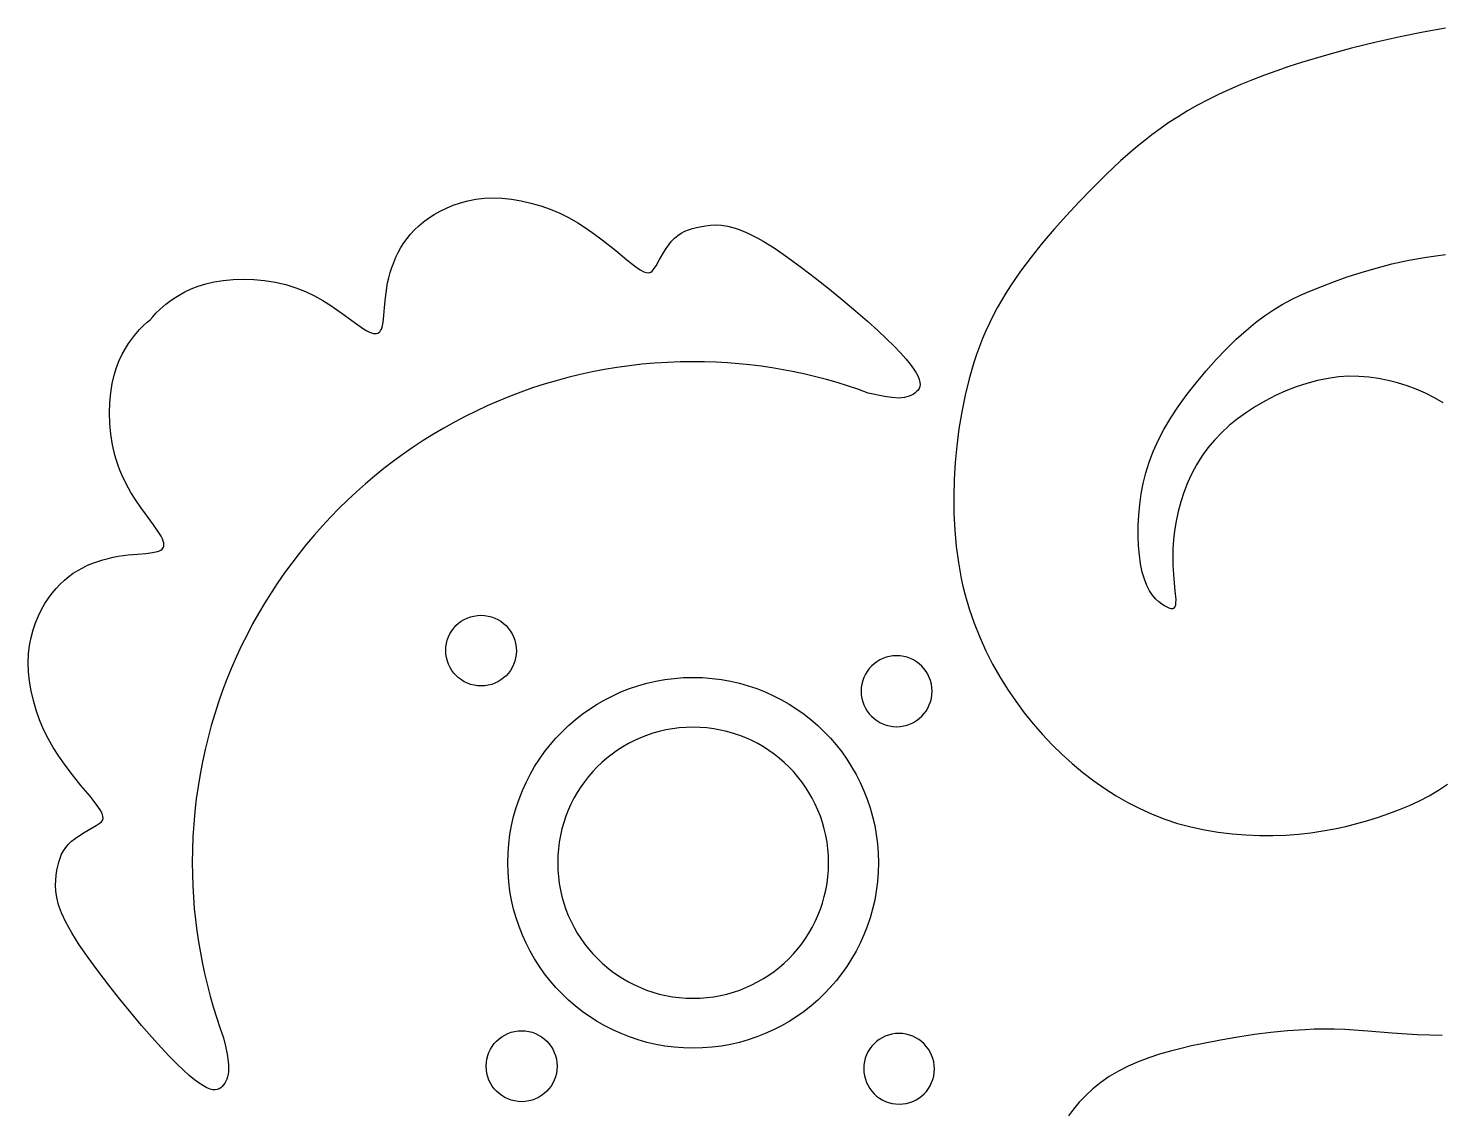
# Model space of a CAD drawing. Extents: x 108 to 308, y 1070 to 1270.
# Drawn here: x 114.2 to 167.3, y 1229.4 to 1270.1 of the extents above; entities that cross this region are included whole.
import ezdxf

# ---------------------------------------------------------------- set-up
doc = ezdxf.new("R2010")
doc.units = 0
doc.layers.add('IMPORT_-_CORNER_DESIGN_1', color=18, linetype='CONTINUOUS')

msp = doc.modelspace()

# ---------------------------------------------------------------- linework, layer by layer
at = {"layer": 'IMPORT_-_CORNER_DESIGN_1'}
for points in [[(167.421, 1270.142), (166.583, 1269.993), (165.715, 1269.818), (164.814, 1269.618), (163.887, 1269.391), (162.949, 1269.137), (162.01, 1268.856), (161.545, 1268.705), (161.084, 1268.548), (160.629, 1268.384), (160.182, 1268.212), (159.744, 1268.034), (159.316, 1267.849), (158.901, 1267.657), (158.5, 1267.457), (158.114, 1267.253), (157.743, 1267.042), (157.386, 1266.824), (157.043, 1266.601), (156.712, 1266.372), (156.393, 1266.138), (156.086, 1265.9), (155.788, 1265.658), (155.5, 1265.412), (155.22, 1265.163), (154.683, 1264.658), (154.171, 1264.146), (153.676, 1263.632), (153.196, 1263.117), (152.733, 1262.6), (152.288, 1262.08), (151.865, 1261.555), (151.466, 1261.023), (151.094, 1260.482), (150.919, 1260.208), (150.752, 1259.932), (150.593, 1259.652), (150.443, 1259.369), (150.301, 1259.083), (150.168, 1258.793), (150.044, 1258.499), (149.928, 1258.203), (149.819, 1257.904), (149.719, 1257.602), (149.54, 1256.992), (149.389, 1256.373), (149.264, 1255.747), (149.162, 1255.116), (149.082, 1254.482), (149.022, 1253.845), (148.983, 1253.208), (148.967, 1252.573), (148.974, 1251.941), (149.004, 1251.316), (149.06, 1250.7), (149.141, 1250.094), (149.248, 1249.501), (149.312, 1249.211), (149.383, 1248.925), (149.544, 1248.365), (149.731, 1247.821), (149.941, 1247.293), (150.172, 1246.782), (150.425, 1246.286), (150.696, 1245.806), (150.984, 1245.342), (151.289, 1244.894), (151.609, 1244.461), (151.943, 1244.045), (152.292, 1243.646), (152.654, 1243.264), (153.029, 1242.899), (153.415, 1242.552), (153.811, 1242.223), (154.218, 1241.912), (154.634, 1241.62), (155.062, 1241.347), (155.5, 1241.095), (155.949, 1240.864), (156.41, 1240.656), (156.882, 1240.471), (157.367, 1240.31), (157.868, 1240.178), (158.378, 1240.071), (158.894, 1239.987), (159.412, 1239.924), (159.928, 1239.883), (160.439, 1239.861), (160.942, 1239.858), (161.433, 1239.873), (161.908, 1239.909), (162.368, 1239.96), (162.815, 1240.026), (163.25, 1240.106), (163.675, 1240.199), (164.091, 1240.305), (164.5, 1240.422), (164.904, 1240.549), (165.299, 1240.683), (165.688, 1240.829), (166.069, 1240.987), (166.442, 1241.161), (166.806, 1241.351), (167.158, 1241.559), (167.498, 1241.787)], [(167.337, 1256.09), (167.006, 1256.28), (166.668, 1256.449), (166.324, 1256.598), (165.976, 1256.728), (165.623, 1256.84), (165.266, 1256.933), (164.904, 1257.005), (164.537, 1257.055), (164.165, 1257.082), (163.787, 1257.084), (163.403, 1257.06), (163.013, 1257.008), (162.617, 1256.928), (162.218, 1256.821), (161.819, 1256.69), (161.425, 1256.536), (161.037, 1256.362), (160.659, 1256.168), (160.294, 1255.956), (159.946, 1255.73), (159.616, 1255.489), (159.306, 1255.236), (159.017, 1254.969), (158.749, 1254.69), (158.503, 1254.396), (158.278, 1254.089), (158.076, 1253.768), (157.897, 1253.432), (157.737, 1253.086), (157.6, 1252.731), (157.484, 1252.371), (157.388, 1252.008), (157.312, 1251.647), (157.254, 1251.292), (157.214, 1250.946), (157.191, 1250.615), (157.182, 1250.3), (157.186, 1250.004), (157.219, 1249.476), (157.263, 1249.041), (157.294, 1248.712), (157.293, 1248.59), (157.282, 1248.497), (157.26, 1248.43), (157.227, 1248.387), (157.182, 1248.366), (157.124, 1248.366), (157.055, 1248.385), (156.972, 1248.42), (156.876, 1248.47), (156.77, 1248.539), (156.657, 1248.627), (156.541, 1248.738), (156.426, 1248.876), (156.315, 1249.041), (156.212, 1249.239), (156.119, 1249.47), (156.041, 1249.741), (155.978, 1250.045), (155.93, 1250.376), (155.899, 1250.73), (155.884, 1251.101), (155.886, 1251.487), (155.905, 1251.88), (155.943, 1252.278), (155.999, 1252.672), (156.075, 1253.066), (156.174, 1253.461), (156.299, 1253.861), (156.452, 1254.265), (156.636, 1254.676), (156.854, 1255.094), (157.108, 1255.522), (157.399, 1255.963), (157.722, 1256.409), (158.07, 1256.853), (158.436, 1257.289), (158.812, 1257.709), (159.192, 1258.106), (159.569, 1258.475), (159.936, 1258.807), (160.286, 1259.099), (160.625, 1259.355), (160.959, 1259.581), (161.296, 1259.783), (161.641, 1259.967), (162.003, 1260.139), (162.389, 1260.305), (162.804, 1260.471), (163.251, 1260.641), (163.735, 1260.813), (164.255, 1260.982), (164.812, 1261.146), (165.407, 1261.299), (166.039, 1261.437), (166.71, 1261.558), (167.06, 1261.61), (167.42, 1261.656)], [(167.295, 1232.357), (166.831, 1232.364), (166.363, 1232.383), (165.424, 1232.446), (164.509, 1232.518), (163.646, 1232.574), (163.244, 1232.588), (162.862, 1232.591), (162.497, 1232.586), (162.148, 1232.572), (161.487, 1232.525), (160.86, 1232.46), (160.248, 1232.385), (159.628, 1232.295), (158.977, 1232.184), (158.271, 1232.044), (157.892, 1231.962), (157.499, 1231.869), (157.097, 1231.764), (156.691, 1231.647), (156.288, 1231.515), (155.891, 1231.366), (155.508, 1231.2), (155.142, 1231.015), (154.799, 1230.811), (154.48, 1230.589), (154.187, 1230.353), (153.918, 1230.107), (153.676, 1229.853), (153.461, 1229.596), (153.274, 1229.337)]]:
    msp.add_lwpolyline(points, dxfattribs=at)
for points in [[(118.812, 1259.202), (118.906, 1259.321), (119.022, 1259.451), (119.18, 1259.605), (119.4, 1259.795), (119.543, 1259.901), (119.707, 1260.016), (119.894, 1260.133), (120.105, 1260.25), (120.341, 1260.362), (120.603, 1260.465), (120.892, 1260.555), (121.208, 1260.627), (121.553, 1260.682), (121.922, 1260.716), (122.307, 1260.726), (122.703, 1260.713), (123.104, 1260.675), (123.504, 1260.612), (123.897, 1260.523), (124.088, 1260.469), (124.275, 1260.408), (124.635, 1260.266), (124.974, 1260.104), (125.29, 1259.927), (125.584, 1259.743), (126.098, 1259.382), (126.511, 1259.078), (126.817, 1258.866), (126.935, 1258.795), (127.034, 1258.745), (127.117, 1258.713), (127.188, 1258.695), (127.248, 1258.689), (127.301, 1258.693), (127.346, 1258.705), (127.387, 1258.726), (127.424, 1258.757), (127.457, 1258.799), (127.486, 1258.855), (127.512, 1258.924), (127.551, 1259.108), (127.577, 1259.361), (127.602, 1259.671), (127.635, 1260.023), (127.685, 1260.398), (127.72, 1260.59), (127.764, 1260.783), (127.816, 1260.976), (127.876, 1261.169), (127.946, 1261.36), (128.026, 1261.549), (128.115, 1261.735), (128.215, 1261.916), (128.326, 1262.09), (128.448, 1262.259), (128.583, 1262.423), (128.73, 1262.582), (128.891, 1262.735), (129.067, 1262.881), (129.257, 1263.021), (129.463, 1263.153), (129.686, 1263.279), (129.925, 1263.396), (130.179, 1263.502), (130.45, 1263.595), (130.735, 1263.671), (131.035, 1263.729), (131.35, 1263.765), (131.678, 1263.778), (132.02, 1263.766), (132.373, 1263.73), (132.734, 1263.67), (133.098, 1263.586), (133.463, 1263.48), (133.825, 1263.352), (134.181, 1263.201), (134.526, 1263.029), (134.863, 1262.839), (135.184, 1262.635), (135.489, 1262.423), (135.775, 1262.208), (136.282, 1261.799), (136.69, 1261.458), (136.986, 1261.224), (137.192, 1261.083), (137.334, 1261.009), (137.437, 1260.98), (137.523, 1260.969), (137.563, 1260.977), (137.602, 1260.996), (137.644, 1261.028), (137.688, 1261.077), (137.791, 1261.23), (137.922, 1261.461), (138.081, 1261.738), (138.171, 1261.881), (138.269, 1262.02), (138.374, 1262.151), (138.487, 1262.269), (138.608, 1262.37), (138.734, 1262.455), (138.867, 1262.526), (139.007, 1262.584), (139.156, 1262.632), (139.312, 1262.67), (139.652, 1262.727), (139.833, 1262.751), (140.029, 1262.762), (140.245, 1262.753), (140.487, 1262.718), (140.76, 1262.647), (140.909, 1262.597), (141.068, 1262.535), (141.237, 1262.461), (141.418, 1262.373), (141.61, 1262.271), (141.814, 1262.155), (142.259, 1261.875), (142.744, 1261.542), (143.254, 1261.169), (143.776, 1260.769), (144.298, 1260.355), (144.806, 1259.938), (145.285, 1259.532), (145.724, 1259.15), (146.11, 1258.805), (146.444, 1258.494), (146.729, 1258.215), (146.969, 1257.965), (147.168, 1257.742), (147.33, 1257.545), (147.457, 1257.371), (147.553, 1257.217), (147.626, 1257.082), (147.673, 1256.964), (147.698, 1256.862), (147.704, 1256.773), (147.691, 1256.696), (147.664, 1256.627), (147.624, 1256.566), (147.573, 1256.509), (147.516, 1256.46), (147.451, 1256.415), (147.378, 1256.374), (147.298, 1256.339), (147.21, 1256.31), (147.115, 1256.288), (147.011, 1256.275), (146.899, 1256.27), (146.642, 1256.286), (146.362, 1256.329), (145.754, 1256.458), (145.368, 1256.596), (144.979, 1256.726), (144.585, 1256.848), (144.188, 1256.962), (143.788, 1257.067), (143.384, 1257.163), (142.977, 1257.251), (142.567, 1257.33), (142.153, 1257.4), (141.737, 1257.461), (141.318, 1257.513), (140.896, 1257.556), (140.472, 1257.589), (140.045, 1257.613), (139.615, 1257.628), (139.184, 1257.633), (138.699, 1257.626), (138.217, 1257.608), (137.738, 1257.578), (137.263, 1257.536), (136.791, 1257.482), (136.323, 1257.416), (135.858, 1257.339), (135.397, 1257.251), (134.941, 1257.152), (134.488, 1257.042), (134.04, 1256.92), (133.596, 1256.788), (133.157, 1256.646), (132.723, 1256.493), (132.294, 1256.33), (131.869, 1256.157), (131.45, 1255.973), (131.037, 1255.78), (130.629, 1255.578), (130.226, 1255.365), (129.829, 1255.144), (129.439, 1254.913), (129.054, 1254.673), (128.676, 1254.424), (128.304, 1254.166), (127.939, 1253.899), (127.58, 1253.625), (127.228, 1253.341), (126.883, 1253.05), (126.546, 1252.75), (126.215, 1252.442), (125.892, 1252.127), (125.577, 1251.804), (125.269, 1251.474), (124.97, 1251.136), (124.678, 1250.791), (124.395, 1250.439), (124.12, 1250.08), (123.854, 1249.715), (123.596, 1249.343), (123.347, 1248.965), (123.107, 1248.58), (122.876, 1248.189), (122.654, 1247.793), (122.442, 1247.39), (122.239, 1246.982), (122.046, 1246.568), (121.863, 1246.149), (121.69, 1245.725), (121.527, 1245.296), (121.374, 1244.861), (121.232, 1244.422), (121.1, 1243.979), (120.978, 1243.53), (120.868, 1243.078), (120.769, 1242.621), (120.681, 1242.16), (120.604, 1241.696), (120.538, 1241.227), (120.484, 1240.755), (120.442, 1240.28), (120.412, 1239.801), (120.394, 1239.319), (120.387, 1238.834), (120.392, 1238.403), (120.407, 1237.973), (120.431, 1237.546), (120.464, 1237.122), (120.507, 1236.7), (120.559, 1236.281), (120.62, 1235.864), (120.69, 1235.451), (120.769, 1235.041), (120.857, 1234.634), (120.953, 1234.23), (121.058, 1233.829), (121.172, 1233.432), (121.294, 1233.039), (121.424, 1232.649), (121.562, 1232.263), (121.631, 1231.954), (121.691, 1231.656), (121.733, 1231.375), (121.745, 1231.243), (121.75, 1231.119), (121.745, 1231.006), (121.731, 1230.902), (121.709, 1230.807), (121.681, 1230.719), (121.645, 1230.639), (121.605, 1230.566), (121.51, 1230.444), (121.454, 1230.393), (121.393, 1230.353), (121.324, 1230.325), (121.246, 1230.313), (121.158, 1230.318), (121.055, 1230.343), (120.938, 1230.391), (120.803, 1230.464), (120.649, 1230.56), (120.475, 1230.686), (120.277, 1230.848), (120.055, 1231.047), (119.805, 1231.288), (119.526, 1231.573), (119.215, 1231.907), (118.87, 1232.294), (118.487, 1232.732), (118.081, 1233.211), (117.665, 1233.719), (117.25, 1234.24), (116.85, 1234.763), (116.477, 1235.274), (116.145, 1235.758), (115.864, 1236.204), (115.646, 1236.6), (115.484, 1236.95), (115.372, 1237.258), (115.301, 1237.531), (115.265, 1237.772), (115.254, 1237.989), (115.263, 1238.185), (115.283, 1238.365), (115.309, 1238.54), (115.34, 1238.706), (115.378, 1238.862), (115.426, 1239.01), (115.484, 1239.151), (115.555, 1239.284), (115.639, 1239.41), (115.74, 1239.53), (115.858, 1239.644), (115.989, 1239.749), (116.272, 1239.937), (116.549, 1240.096), (116.78, 1240.227), (116.933, 1240.331), (116.981, 1240.375), (117.014, 1240.416), (117.033, 1240.455), (117.04, 1240.495), (117.029, 1240.581), (117, 1240.685), (116.927, 1240.826), (116.785, 1241.032), (116.551, 1241.329), (116.211, 1241.736), (115.801, 1242.243), (115.587, 1242.529), (115.374, 1242.834), (115.17, 1243.156), (114.982, 1243.492), (114.809, 1243.838), (114.659, 1244.193), (114.53, 1244.555), (114.424, 1244.92), (114.341, 1245.285), (114.281, 1245.646), (114.245, 1245.999), (114.233, 1246.341), (114.245, 1246.669), (114.282, 1246.984), (114.34, 1247.284), (114.416, 1247.569), (114.508, 1247.839), (114.615, 1248.094), (114.732, 1248.333), (114.857, 1248.556), (114.989, 1248.762), (115.129, 1248.952), (115.276, 1249.128), (115.429, 1249.289), (115.587, 1249.436), (115.751, 1249.571), (115.92, 1249.693), (116.093, 1249.804), (116.275, 1249.903), (116.461, 1249.993), (116.65, 1250.072), (116.841, 1250.142), (117.034, 1250.203), (117.227, 1250.255), (117.42, 1250.299), (117.612, 1250.334), (117.987, 1250.384), (118.338, 1250.417), (118.648, 1250.442), (118.9, 1250.469), (119.086, 1250.508), (119.155, 1250.533), (119.21, 1250.562), (119.253, 1250.595), (119.284, 1250.632), (119.305, 1250.673), (119.317, 1250.718), (119.321, 1250.771), (119.315, 1250.831), (119.297, 1250.901), (119.265, 1250.984), (119.215, 1251.084), (119.144, 1251.202), (118.932, 1251.509), (118.628, 1251.92), (118.451, 1252.165), (118.267, 1252.434), (118.083, 1252.728), (117.906, 1253.045), (117.743, 1253.384), (117.669, 1253.561), (117.601, 1253.744), (117.54, 1253.931), (117.486, 1254.123), (117.398, 1254.515), (117.335, 1254.915), (117.297, 1255.316), (117.284, 1255.713), (117.295, 1256.098), (117.328, 1256.467), (117.383, 1256.812), (117.455, 1257.128), (117.545, 1257.417), (117.648, 1257.678), (117.76, 1257.914), (117.876, 1258.125), (117.994, 1258.312), (118.214, 1258.62), (118.403, 1258.84), (118.558, 1258.997), (118.69, 1259.112)], [(130.284, 1247.733), (130.378, 1247.819), (130.48, 1247.895), (130.59, 1247.96), (130.706, 1248.016), (130.828, 1248.06), (130.955, 1248.092), (131.086, 1248.112), (131.221, 1248.119), (131.358, 1248.112), (131.49, 1248.092), (131.618, 1248.059), (131.74, 1248.014), (131.856, 1247.959), (131.966, 1247.892), (132.068, 1247.816), (132.162, 1247.73), (132.248, 1247.635), (132.324, 1247.533), (132.391, 1247.423), (132.447, 1247.307), (132.491, 1247.184), (132.524, 1247.057), (132.544, 1246.924), (132.551, 1246.788), (132.544, 1246.653), (132.524, 1246.522), (132.492, 1246.395), (132.448, 1246.273), (132.393, 1246.157), (132.328, 1246.048), (132.252, 1245.946), (132.167, 1245.852), (132.073, 1245.767), (131.971, 1245.691), (131.861, 1245.625), (131.745, 1245.57), (131.624, 1245.527), (131.497, 1245.494), (131.366, 1245.475), (131.231, 1245.468), (131.095, 1245.475), (130.962, 1245.495), (130.834, 1245.528), (130.712, 1245.572), (130.595, 1245.628), (130.486, 1245.694), (130.383, 1245.771), (130.289, 1245.856), (130.203, 1245.951), (130.127, 1246.053), (130.06, 1246.162), (130.004, 1246.279), (129.96, 1246.401), (129.927, 1246.529), (129.907, 1246.661), (129.9, 1246.798), (129.907, 1246.933), (129.927, 1247.064), (129.959, 1247.191), (130.003, 1247.313), (130.058, 1247.429), (130.124, 1247.538), (130.199, 1247.64)], [(146.82, 1243.939), (146.956, 1243.946), (147.088, 1243.966), (147.216, 1243.999), (147.339, 1244.044), (147.455, 1244.1), (147.565, 1244.167), (147.668, 1244.243), (147.762, 1244.329), (147.848, 1244.424), (147.925, 1244.527), (147.992, 1244.636), (148.048, 1244.753), (148.092, 1244.875), (148.125, 1245.003), (148.145, 1245.136), (148.152, 1245.272), (148.145, 1245.408), (148.125, 1245.54), (148.092, 1245.668), (148.048, 1245.79), (147.992, 1245.906), (147.925, 1246.016), (147.848, 1246.119), (147.762, 1246.213), (147.668, 1246.299), (147.565, 1246.376), (147.455, 1246.442), (147.339, 1246.498), (147.216, 1246.543), (147.088, 1246.576), (146.956, 1246.596), (146.82, 1246.603), (146.684, 1246.596), (146.551, 1246.576), (146.424, 1246.543), (146.302, 1246.498), (146.185, 1246.442), (146.075, 1246.376), (145.973, 1246.299), (145.878, 1246.213), (145.792, 1246.119), (145.715, 1246.016), (145.648, 1245.906), (145.592, 1245.79), (145.547, 1245.668), (145.514, 1245.54), (145.494, 1245.408), (145.487, 1245.272), (145.494, 1245.136), (145.514, 1245.003), (145.547, 1244.875), (145.592, 1244.753), (145.648, 1244.636), (145.715, 1244.527), (145.792, 1244.424), (145.878, 1244.329), (145.973, 1244.243), (146.075, 1244.167), (146.185, 1244.1), (146.302, 1244.044), (146.424, 1243.999), (146.551, 1243.966), (146.684, 1243.946)], [(134.267, 1243.752), (134.508, 1243.982), (134.76, 1244.2), (135.023, 1244.407), (135.295, 1244.601), (135.577, 1244.782), (135.868, 1244.949), (136.168, 1245.103), (136.476, 1245.242), (136.792, 1245.367), (137.115, 1245.476), (137.445, 1245.57), (137.781, 1245.648), (138.124, 1245.709), (138.472, 1245.753), (138.826, 1245.78), (139.184, 1245.789), (139.542, 1245.78), (139.896, 1245.753), (140.244, 1245.709), (140.587, 1245.648), (140.924, 1245.57), (141.254, 1245.476), (141.577, 1245.366), (141.893, 1245.242), (142.202, 1245.102), (142.501, 1244.949), (142.793, 1244.781), (143.075, 1244.6), (143.348, 1244.406), (143.61, 1244.199), (143.862, 1243.98), (144.104, 1243.75), (144.334, 1243.508), (144.553, 1243.256), (144.759, 1242.993), (144.953, 1242.72), (145.133, 1242.438), (145.301, 1242.147), (145.454, 1241.847), (145.593, 1241.539), (145.718, 1241.223), (145.827, 1240.9), (145.92, 1240.571), (145.998, 1240.234), (146.059, 1239.892), (146.103, 1239.544), (146.13, 1239.192), (146.139, 1238.834), (146.13, 1238.476), (146.103, 1238.122), (146.059, 1237.774), (145.998, 1237.431), (145.92, 1237.094), (145.826, 1236.764), (145.717, 1236.441), (145.592, 1236.125), (145.453, 1235.817), (145.299, 1235.517), (145.132, 1235.226), (144.951, 1234.944), (144.757, 1234.672), (144.551, 1234.409), (144.332, 1234.157), (144.102, 1233.916), (143.861, 1233.685), (143.608, 1233.467), (143.346, 1233.26), (143.073, 1233.066), (142.791, 1232.885), (142.5, 1232.718), (142.201, 1232.564), (141.893, 1232.425), (141.577, 1232.3), (141.254, 1232.191), (140.924, 1232.097), (140.587, 1232.019), (140.244, 1231.958), (139.896, 1231.914), (139.542, 1231.887), (139.184, 1231.878), (138.826, 1231.887), (138.473, 1231.914), (138.126, 1231.958), (137.783, 1232.019), (137.447, 1232.097), (137.117, 1232.19), (136.794, 1232.299), (136.478, 1232.424), (136.17, 1232.563), (135.871, 1232.717), (135.579, 1232.884), (135.297, 1233.065), (135.024, 1233.258), (134.761, 1233.465), (134.509, 1233.683), (134.267, 1233.913), (134.037, 1234.155), (133.818, 1234.407), (133.612, 1234.67), (133.417, 1234.943), (133.236, 1235.225), (133.069, 1235.516), (132.915, 1235.816), (132.776, 1236.124), (132.651, 1236.44), (132.541, 1236.764), (132.448, 1237.094), (132.37, 1237.431), (132.309, 1237.774), (132.264, 1238.122), (132.237, 1238.476), (132.228, 1238.834), (132.237, 1239.193), (132.264, 1239.546), (132.309, 1239.894), (132.37, 1240.237), (132.448, 1240.573), (132.542, 1240.903), (132.651, 1241.226), (132.776, 1241.542), (132.915, 1241.85), (133.069, 1242.15), (133.237, 1242.441), (133.418, 1242.723), (133.612, 1242.995), (133.818, 1243.258), (134.037, 1243.51)], [(135.586, 1242.432), (135.417, 1242.254), (135.257, 1242.069), (135.106, 1241.876), (134.964, 1241.677), (134.832, 1241.47), (134.71, 1241.257), (134.598, 1241.037), (134.497, 1240.812), (134.406, 1240.581), (134.327, 1240.345), (134.259, 1240.104), (134.203, 1239.858), (134.158, 1239.608), (134.127, 1239.354), (134.107, 1239.096), (134.101, 1238.834), (134.107, 1238.573), (134.127, 1238.314), (134.159, 1238.06), (134.204, 1237.81), (134.261, 1237.564), (134.329, 1237.322), (134.409, 1237.086), (134.5, 1236.855), (134.602, 1236.63), (134.714, 1236.411), (134.837, 1236.198), (134.969, 1235.991), (135.111, 1235.792), (135.262, 1235.6), (135.421, 1235.415), (135.59, 1235.239), (135.766, 1235.07), (135.951, 1234.911), (136.143, 1234.76), (136.342, 1234.618), (136.548, 1234.486), (136.761, 1234.363), (136.98, 1234.251), (137.205, 1234.149), (137.436, 1234.058), (137.672, 1233.978), (137.914, 1233.909), (138.16, 1233.853), (138.41, 1233.808), (138.664, 1233.776), (138.922, 1233.756), (139.184, 1233.749), (139.445, 1233.756), (139.704, 1233.776), (139.958, 1233.808), (140.208, 1233.853), (140.454, 1233.91), (140.695, 1233.978), (140.931, 1234.058), (141.162, 1234.15), (141.387, 1234.251), (141.606, 1234.364), (141.819, 1234.486), (142.026, 1234.618), (142.226, 1234.759), (142.418, 1234.91), (142.604, 1235.069), (142.781, 1235.236), (142.949, 1235.414), (143.108, 1235.599), (143.258, 1235.792), (143.4, 1235.992), (143.532, 1236.198), (143.654, 1236.411), (143.766, 1236.631), (143.868, 1236.856), (143.959, 1237.087), (144.039, 1237.323), (144.108, 1237.564), (144.165, 1237.81), (144.209, 1238.06), (144.242, 1238.315), (144.262, 1238.573), (144.268, 1238.834), (144.262, 1239.096), (144.242, 1239.354), (144.21, 1239.608), (144.165, 1239.859), (144.108, 1240.104), (144.04, 1240.346), (143.96, 1240.582), (143.868, 1240.813), (143.767, 1241.038), (143.654, 1241.257), (143.532, 1241.47), (143.399, 1241.676), (143.258, 1241.875), (143.107, 1242.067), (142.947, 1242.252), (142.778, 1242.429), (142.602, 1242.597), (142.417, 1242.757), (142.225, 1242.908), (142.026, 1243.049), (141.82, 1243.182), (141.607, 1243.304), (141.387, 1243.416), (141.162, 1243.518), (140.931, 1243.609), (140.695, 1243.689), (140.454, 1243.758), (140.208, 1243.814), (139.958, 1243.859), (139.703, 1243.891), (139.445, 1243.911), (139.184, 1243.918), (138.922, 1243.911), (138.664, 1243.892), (138.41, 1243.86), (138.16, 1243.816), (137.914, 1243.759), (137.673, 1243.691), (137.437, 1243.612), (137.206, 1243.521), (136.981, 1243.42), (136.761, 1243.308), (136.548, 1243.186), (136.342, 1243.054), (136.142, 1242.912), (135.949, 1242.761), (135.764, 1242.601)], [(134.079, 1231.202), (134.072, 1231.065), (134.052, 1230.933), (134.019, 1230.806), (133.975, 1230.683), (133.919, 1230.567), (133.852, 1230.457), (133.775, 1230.355), (133.689, 1230.26), (133.595, 1230.174), (133.492, 1230.098), (133.383, 1230.031), (133.266, 1229.975), (133.144, 1229.93), (133.017, 1229.898), (132.884, 1229.877), (132.748, 1229.87), (132.612, 1229.877), (132.48, 1229.898), (132.353, 1229.93), (132.23, 1229.975), (132.114, 1230.031), (132.004, 1230.098), (131.902, 1230.174), (131.807, 1230.26), (131.721, 1230.355), (131.645, 1230.457), (131.578, 1230.567), (131.522, 1230.683), (131.477, 1230.806), (131.444, 1230.933), (131.424, 1231.065), (131.417, 1231.202), (131.424, 1231.338), (131.444, 1231.47), (131.477, 1231.597), (131.522, 1231.72), (131.578, 1231.836), (131.645, 1231.946), (131.721, 1232.048), (131.807, 1232.143), (131.902, 1232.229), (132.004, 1232.305), (132.114, 1232.372), (132.23, 1232.428), (132.353, 1232.473), (132.48, 1232.506), (132.612, 1232.526), (132.748, 1232.533), (132.884, 1232.526), (133.017, 1232.506), (133.144, 1232.473), (133.266, 1232.428), (133.383, 1232.372), (133.492, 1232.305), (133.595, 1232.229), (133.689, 1232.143), (133.775, 1232.048), (133.852, 1231.946), (133.919, 1231.836), (133.975, 1231.72), (134.019, 1231.597), (134.052, 1231.47), (134.072, 1231.338)], [(145.973, 1232.044), (145.888, 1231.95), (145.812, 1231.848), (145.746, 1231.739), (145.691, 1231.623), (145.646, 1231.501), (145.614, 1231.374), (145.594, 1231.243), (145.587, 1231.108), (145.594, 1230.972), (145.614, 1230.839), (145.647, 1230.712), (145.692, 1230.589), (145.748, 1230.473), (145.814, 1230.363), (145.891, 1230.261), (145.976, 1230.166), (146.071, 1230.08), (146.173, 1230.004), (146.283, 1229.937), (146.399, 1229.882), (146.522, 1229.837), (146.649, 1229.804), (146.782, 1229.784), (146.918, 1229.777), (147.053, 1229.784), (147.185, 1229.804), (147.311, 1229.836), (147.433, 1229.88), (147.549, 1229.936), (147.658, 1230.002), (147.76, 1230.078), (147.854, 1230.163), (147.939, 1230.257), (148.015, 1230.359), (148.081, 1230.468), (148.136, 1230.584), (148.181, 1230.706), (148.213, 1230.832), (148.233, 1230.964), (148.239, 1231.099), (148.233, 1231.235), (148.213, 1231.368), (148.18, 1231.495), (148.135, 1231.618), (148.079, 1231.734), (148.013, 1231.844), (147.936, 1231.946), (147.851, 1232.041), (147.756, 1232.127), (147.654, 1232.203), (147.544, 1232.27), (147.428, 1232.325), (147.305, 1232.37), (147.178, 1232.403), (147.045, 1232.423), (146.909, 1232.43), (146.774, 1232.423), (146.643, 1232.403), (146.516, 1232.371), (146.394, 1232.327), (146.278, 1232.271), (146.169, 1232.205), (146.067, 1232.129)]]:
    msp.add_lwpolyline(points, close=True, dxfattribs=at)

doc.saveas('drawing.dxf')
